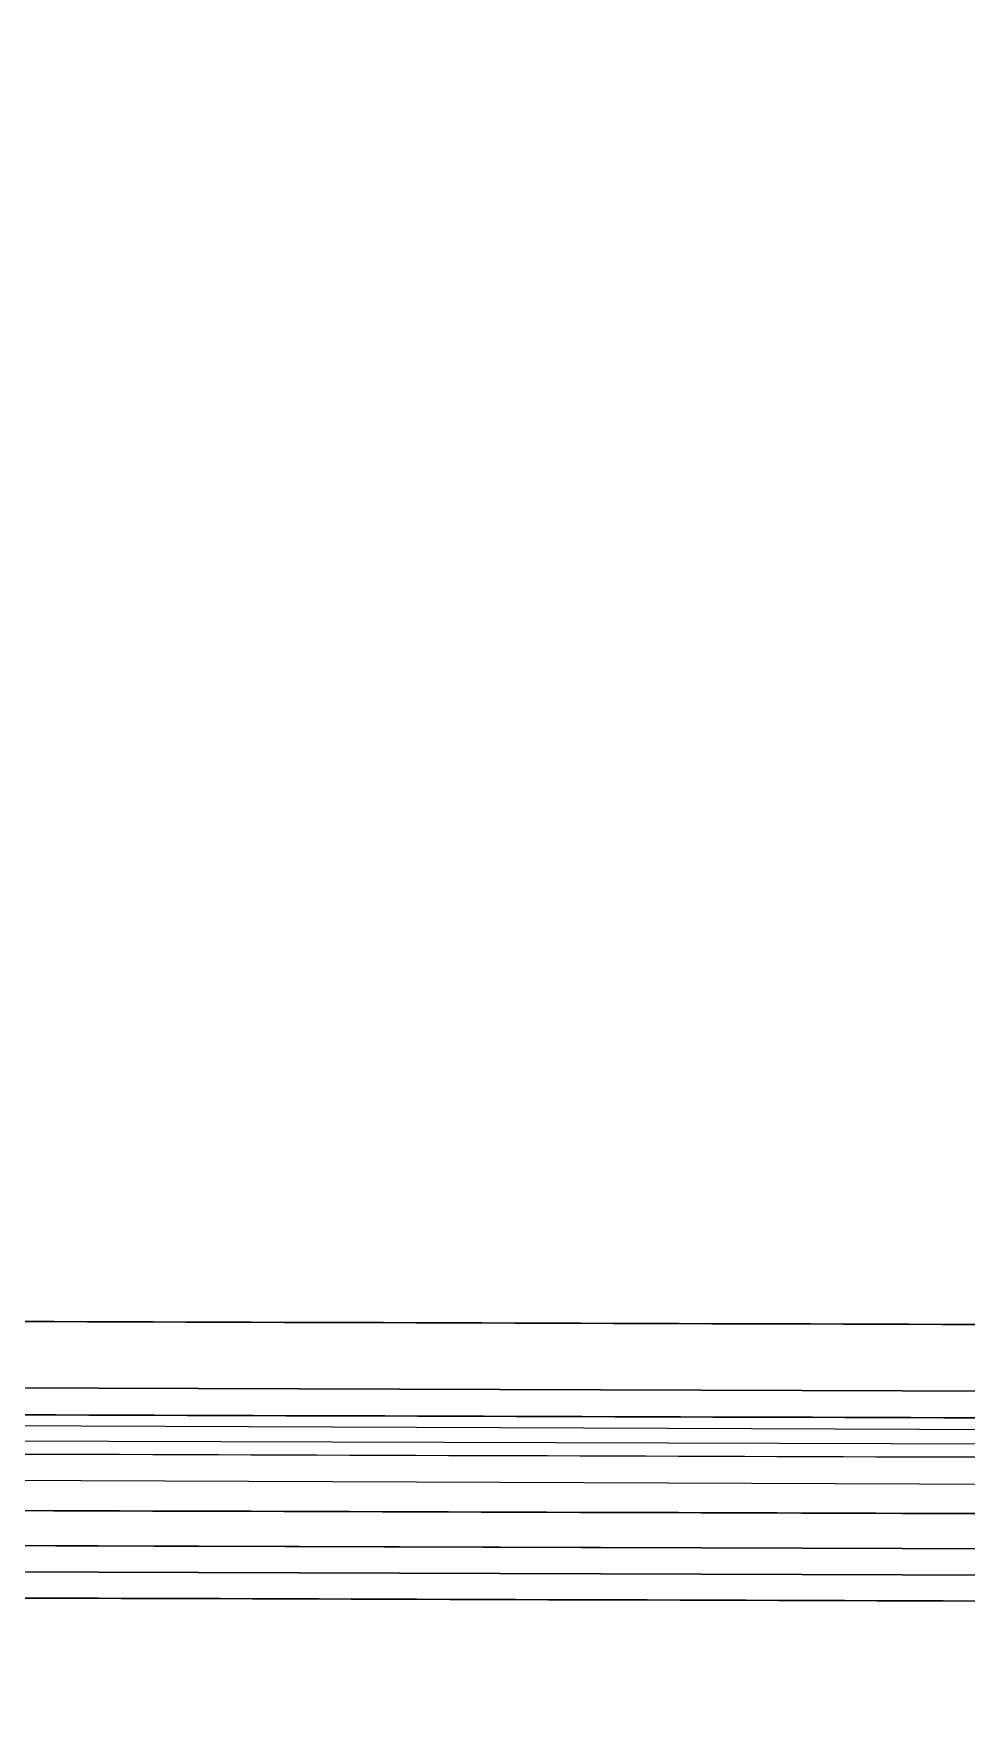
# Model space of a CAD drawing. Extents: x -208 to 220, y -49 to -19.
# Drawn here: x -204.888 to -203.385, y -28.86 to -26.169 of the extents above; entities that cross this region are included whole.
import ezdxf

# ---------------------------------------------------------------- set-up
doc = ezdxf.new("R2010")
doc.units = 0
doc.header["$MEASUREMENT"] = 0
doc.layers.add('IGES level 0', color=253, linetype='Continuous')

msp = doc.modelspace()

# ---------------------------------------------------------------- linework, layer by layer
for points in [[(-204.9328, -19.3455, 3.6504), (-204.9607, -28.2443, 3.7913), (-150.7173, -28.4146, 3.8093), (-150.6893, -19.5157, 3.6684)], [(-204.9301, -19.4959, -5.8484), (-204.958, -28.3947, -5.7075), (-177.8364, -28.4798, -5.6985), (-177.8084, -19.581, -5.8394)], [(-204.9611, -28.3511, 3.7491), (-204.9608, -28.2443, 3.7913), (-150.7173, -28.4146, 3.8093), (-150.7177, -28.5297, 3.7883)], [(-204.9612, -28.4126, 3.7247), (-204.9611, -28.3511, 3.7491), (-150.7176, -28.5297, 3.7883), (-150.7179, -28.6281, 3.7248)], [(-204.9581, -28.437, -5.6892), (-204.9581, -28.3947, -5.7075), (-150.7146, -28.565, -5.6895), (-150.7148, -28.6132, -5.6848)], [(-150.7151, -28.7154, -5.6463), (-150.7148, -28.6132, -5.6848), (-204.9581, -28.437, -5.6892), (-204.9584, -28.5001, -5.6619)], [(-204.9617, -28.549, 3.4961), (-204.9614, -28.4578, 3.7068), (-150.7179, -28.6281, 3.7248), (-150.7191, -28.7193, 3.5141)], [(-204.9587, -28.6054, -5.6163), (-204.9584, -28.5001, -5.6619), (-150.7151, -28.7154, -5.6463), (-150.7153, -28.7757, -5.5983)], [(-204.9591, -28.6899, -5.4028), (-204.9617, -28.549, 3.4961), (-150.7181, -28.7193, 3.5141), (-150.7156, -28.8602, -5.3848)], [(-204.9589, -28.6477, -5.5095), (-204.9588, -28.6054, -5.6163), (-150.7153, -28.7757, -5.5983), (-150.7155, -28.8352, -5.5094)], [(-204.959, -28.6899, -5.4028), (-204.9589, -28.6477, -5.5095), (-150.7155, -28.8352, -5.5094), (-150.716, -28.8602, -5.3848)]]:
    msp.add_3dface(points)
at = {"layer": 'IGES level 0', "color": 253, "extrusion": (0.003139, 0.999995, 0)}
for points in [[(-150.7173, -28.4146, 3.8093), (-177.839, -28.3294, 3.8003), (-204.9608, -28.2443, 3.7913)], [(-204.9608, -28.2443, 3.7913), (-177.839, -28.3294, 3.8003), (-150.7173, -28.4146, 3.8093)], [(-204.9614, -28.4578, 3.7068), (-177.8397, -28.5429, 3.7158), (-150.7179, -28.6281, 3.7248)], [(-204.9588, -28.6054, -5.6163), (-177.8371, -28.6906, -5.6073), (-150.7153, -28.7757, -5.5983)]]:
    msp.add_open_spline(points, degree=2, dxfattribs=at)
at = {"layer": 'IGES level 0', "color": 253, "extrusion": (-0.003139, -0.999995, 0)}
for points in [[(-204.9581, -28.3947, -5.7075), (-177.8364, -28.4798, -5.6985), (-150.7146, -28.565, -5.6895)], [(-150.7146, -28.565, -5.6895), (-177.8364, -28.4798, -5.6985), (-204.9581, -28.3947, -5.7075)], [(-204.9617, -28.549, 3.4961), (-177.8399, -28.6341, 3.5051), (-150.7181, -28.7193, 3.5141)], [(-150.7181, -28.7193, 3.5141), (-177.8399, -28.6341, 3.5051), (-204.9617, -28.549, 3.4961)], [(-150.7156, -28.8602, -5.3848), (-177.8374, -28.775, -5.3938), (-204.9591, -28.6899, -5.4028)], [(-204.9591, -28.6899, -5.4028), (-177.8374, -28.775, -5.3938), (-150.7156, -28.8602, -5.3848)]]:
    msp.add_open_spline(points, degree=2, dxfattribs=at)

doc.saveas('drawing.dxf')
